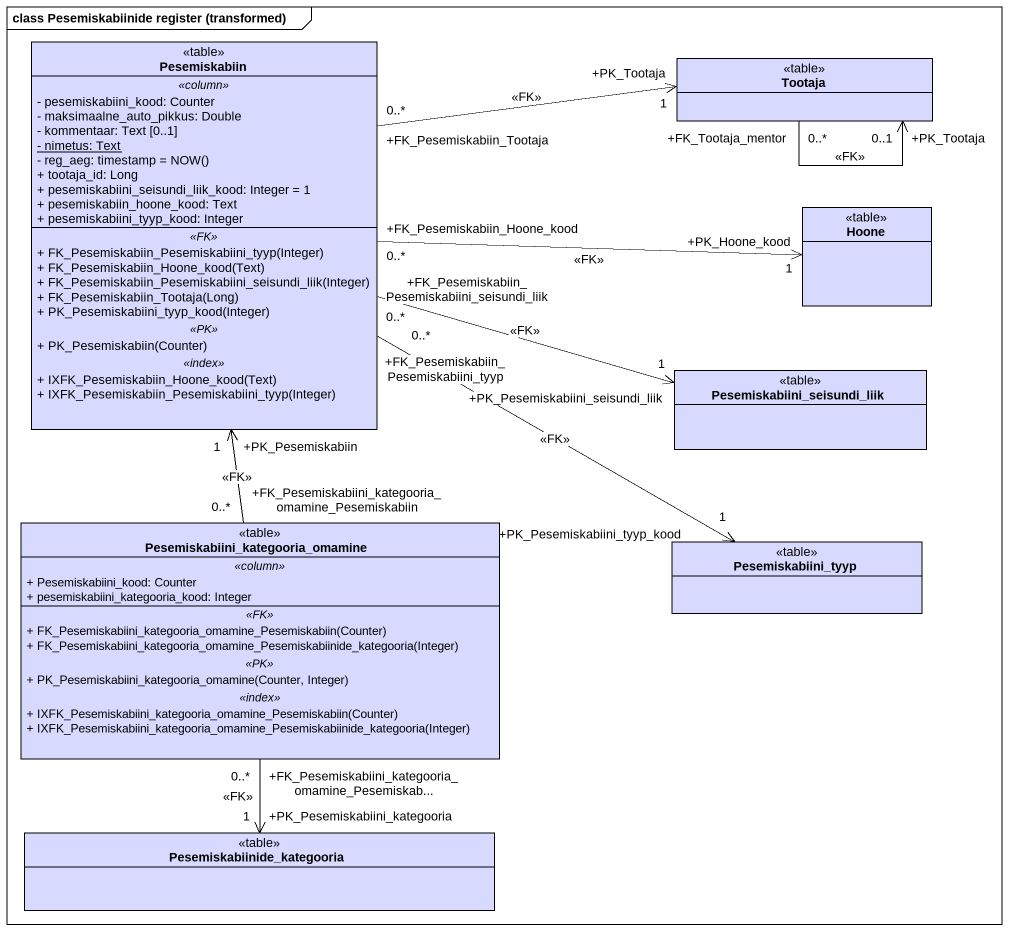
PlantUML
@startuml
mainframe class Pesemiskabiinide register (transformed)
hide circle
hide empty members
skinparam classAttributeIconSize 0
class Pesemiskabiin <<table>> #D7DAFE {
  .. <<column>> ..
  - pesemiskabiini_kood: Counter
  - maksimaalne_auto_pikkus: Double
  - kommentaar: Text [0..1]
  {static} - nimetus: Text
  {field} - reg_aeg: timestamp = NOW()
  + tootaja_id: Long
  + pesemiskabiini_seisundi_liik_kood: Integer = 1
  + pesemiskabiin_hoone_kood: Text
  + pesemiskabiini_tyyp_kood: Integer
  .. <<FK>> ..
  + FK_Pesemiskabiin_Pesemiskabiini_tyyp(Integer)
  + FK_Pesemiskabiin_Hoone_kood(Text)
  + FK_Pesemiskabiin_Pesemiskabiini_seisundi_liik(Integer)
  + FK_Pesemiskabiin_Tootaja(Long)
  + PK_Pesemiskabiini_tyyp_kood(Integer)
  .. <<PK>> ..
  + PK_Pesemiskabiin(Counter)
  .. <<index>> ..
  + IXFK_Pesemiskabiin_Hoone_kood(Text)
  + IXFK_Pesemiskabiin_Pesemiskabiini_tyyp(Integer)
}
class Tootaja <<table>> #D7DAFE
class Hoone <<table>> #D7DAFE
class Pesemiskabiini_seisundi_liik <<table>> #D7DAFE
class "Pesemiskabiini_kategooria_omamine" as Pesemiskabiini_kategooria <<table>> #D7DAFE {
  .. <<column>> ..
  + Pesemiskabiini_kood: Counter
  + pesemiskabiini_kategooria_kood: Integer
  .. <<FK>> ..
  + FK_Pesemiskabiini_kategooria_omamine_Pesemiskabiin(Counter)
  + FK_Pesemiskabiini_kategooria_omamine_Pesemiskabiinide_kategooria(Integer)
  .. <<PK>> ..
  + PK_Pesemiskabiini_kategooria_omamine(Counter, Integer)
  .. <<index>> ..
  + IXFK_Pesemiskabiini_kategooria_omamine_Pesemiskabiin(Counter)
  + IXFK_Pesemiskabiini_kategooria_omamine_Pesemiskabiinide_kategooria(Integer)
}
class Pesemiskabiini_tyyp <<table>> #D7DAFE
class Pesemiskabiinide_kategooria <<table>> #D7DAFE
Pesemiskabiin "+FK_Pesemiskabiin_Tootaja\n0..*" -right-> "+PK_Tootaja\n1" Tootaja : <<FK>>
Pesemiskabiin "+FK_Pesemiskabiin_Hoone_kood\n0..*" -right-> "+PK_Hoone_kood\n1" Hoone : <<FK>>
Pesemiskabiin "+FK_Pesemiskabiin_Pesemiskabiini_seisundi_liik\n0..*" -right-> "+PK_Pesemiskabiini_seisundi_liik\n1" Pesemiskabiini_seisundi_liik : <<FK>>
Pesemiskabiin "+FK_Pesemiskabiin_Pesemiskabiini_tyyp\n0..*" -right-> "+PK_Pesemiskabiini_tyyp_kood\n1" Pesemiskabiini_tyyp : <<FK>>
Tootaja "+FK_Tootaja_mentor\n0..*" --> "+PK_Tootaja\n0..1" Tootaja : <<FK>>
Pesemiskabiini_kategooria "+FK_Pesemiskabiini_kategooria_omamine_Pesemiskabiin\n0..*" -up-> "+PK_Pesemiskabiin\n1" Pesemiskabiin : <<FK>>
Pesemiskabiini_kategooria "+FK_Pesemiskabiini_kategooria_omamine_Pesemiskab...\n0..*" --> "+PK_Pesemiskabiini_kategooria\n1" Pesemiskabiinide_kategooria : <<FK>>
@enduml
